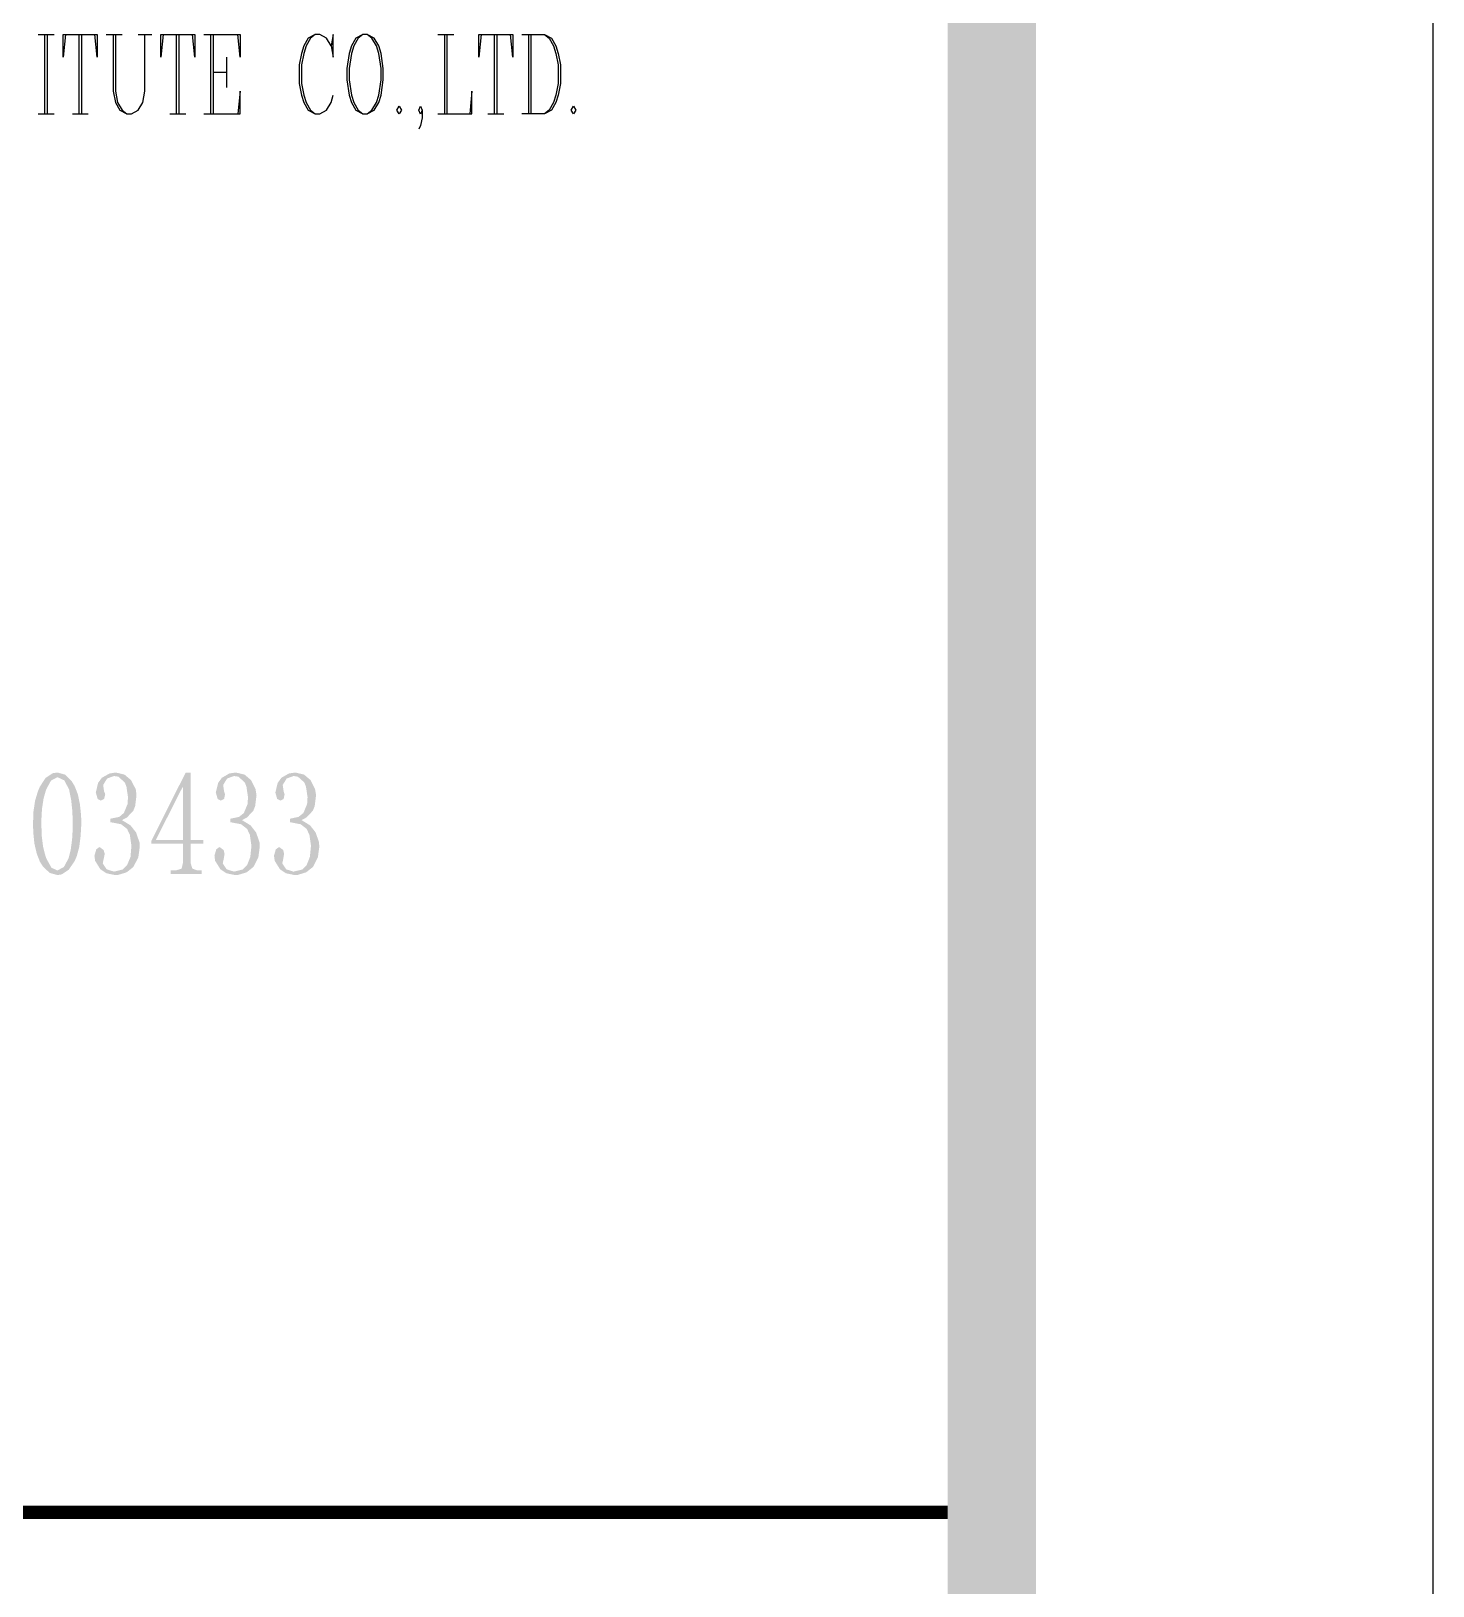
# Paper-space layout 'Layout1' of a CAD drawing. Header units: millimetres. Extents: x 0 to 841, y -74 to 594.
# Drawn here: x 809.22 to 841, y 491.33 to 526.59 of the extents above; entities that cross this region are included whole.
import ezdxf

# ---------------------------------------------------------------- set-up
doc = ezdxf.new("R2010")
doc.units = ezdxf.units.MM
for name, color, linetype in [('TB_A1$0$上海中建-图名', 7, 'Continuous'), ('TB_A1$0$上海中建-图框', 24, 'Continuous'), ('TB_A1$0$上海中建-图框字体', 11, 'Continuous')]:
    doc.layers.add(name, color=color, linetype=linetype)

# ---------------------------------------------------------------- blocks, each defined once
blk = doc.blocks.new('TB_A1$0$上海中建A1图框F版')
at = {"layer": 'TB_A1$0$上海中建-图框字体'}
h = blk.add_hatch(color=256, dxfattribs=at)
h.paths.add_polyline_path([(80981.4, 50977.9), (80970.4, 50976.3), (80954.8, 50965.9), (80941.7, 50946.1), (80937.1, 50935.1), (80930.8, 50914.3), (80927.1, 50889.8), (80926.1, 50862.1), (80926.6, 50842.3), (80929.2, 50816.8), (80934.4, 50794.4), (80941.7, 50775.6), (80949, 50764.1), (80964.2, 50750.1), (80981.4, 50755.8), (80967.8, 50762), (80955.8, 50783.9), (80954.3, 50788.6), (80949, 50809), (80945.9, 50833.5), (80944.9, 50862.1), (80944.9, 50868.4), (80946.4, 50895.5), (80950.1, 50919.5), (80955.8, 50939.3), (80966.8, 50959.6), (80981.4, 50967.4), (80998.6, 50973.2)])
h.paths.add_polyline_path([(80998.6, 50973.2), (80981.4, 50967.4), (80997, 50960.1), (81007.9, 50939.3), (81008.5, 50936.2), (81012.6, 50915.3), (81015.2, 50890.3), (81016.3, 50862.1), (81016.3, 50854.8), (81014.7, 50826.7), (81011.6, 50803.2), (81006.9, 50783.9), (80996, 50763.6), (80981.4, 50755.8), (80964.2, 50750.1), (80981.4, 50745.4), (80991.3, 50746.9), (81006.9, 50757.4), (81020.5, 50777.2), (81025.2, 50788.1), (81030.9, 50809), (81034, 50834), (81035.6, 50862.1), (81035.1, 50879.9), (81032.4, 50905.9), (81027.8, 50928.3), (81020.5, 50947.1), (81013.2, 50959.1)])
h = blk.add_hatch(color=256, dxfattribs=at)
h.paths.add_polyline_path([(81113.8, 50977.9), (81099.7, 50975.8), (81082, 50965.9), (81073.6, 50954.4), (81068.4, 50932.5), (81072.6, 50917.9), (81079.9, 50914.3), (81087.2, 50917.9), (81089.8, 50928.9), (81087.2, 50935.1), (81085.1, 50949.7), (81094, 50964.3), (81109.6, 50970), (81133.6, 50973.2)])
h.paths.add_polyline_path([(81133.6, 50973.2), (81109.6, 50970), (81119.5, 50968.5), (81134.1, 50955.4), (81137.8, 50946.1), (81141.4, 50922.1), (81140.4, 50906.4), (81132, 50886.1), (81121.6, 50877.3), (81101.3, 50873.1), (81101.3, 50864.7), (81104.9, 50864.7), (81125.8, 50860.6), (81139.3, 50850.1), (81145.6, 50836.6), (81149.2, 50811.6), (81147.1, 50786.5), (81139.3, 50767.8), (81129.4, 50757.9), (81109.6, 50753.2), (81138.3, 50751.6), (81153.4, 50763.6), (81154.4, 50765.2), (81164.9, 50786), (81168, 50809), (81167.5, 50819.4), (81159.6, 50842.3), (81159.1, 50842.8), (81147.1, 50858), (81127.8, 50870), (81139.3, 50876.2), (81153.4, 50891.3), (81157.6, 50901.8), (81160.7, 50926.3), (81159.1, 50939.8), (81148.2, 50960.7)])
h.paths.add_polyline_path([(81076.8, 50809), (81069.5, 50803.8), (81065.3, 50789.2), (81066.9, 50777.7), (81078.8, 50758.4), (81092.4, 50749.5), (81111.7, 50745.4), (81119.5, 50745.9), (81138.3, 50751.6), (81109.6, 50753.2), (81092.9, 50758.4), (81084.1, 50772), (81086.1, 50781.3), (81088.7, 50793.3), (81086.1, 50802.2)])
h = blk.add_hatch(color=256, dxfattribs=at)
h.paths.add_polyline_path([(81283.2, 50977.9), (81266, 50944.5), (81266, 50825.1), (81204.5, 50825.1), (81283.2, 50825.1)], flags=17)
h.paths.add_polyline_path([(81283.2, 50977.9), (81272.2, 50977.9), (81194.6, 50823.6), (81194.6, 50816.8), (81266, 50816.8), (81266, 50773), (81262.9, 50760), (81249.8, 50755.8), (81238.4, 50755.8), (81238.4, 50748), (81308.7, 50748), (81308.7, 50755.8), (81298.8, 50755.8), (81287.4, 50760), (81283.2, 50773), (81283.2, 50816.8), (81311.9, 50816.8), (81311.9, 50825.1), (81283.2, 50825.1), (81204.5, 50825.1), (81264.9, 50944.5), (81266, 50944.5)])
h = blk.add_hatch(color=256, dxfattribs=at)
h.paths.add_polyline_path([(81385.9, 50977.9), (81371.3, 50975.8), (81354.1, 50965.9), (81345.8, 50954.4), (81340.5, 50932.5), (81344.7, 50917.9), (81352, 50914.3), (81359.3, 50917.9), (81361.4, 50928.9), (81359.3, 50935.1), (81357.2, 50949.7), (81366.1, 50964.3), (81381.7, 50970), (81405.7, 50973.2)])
h.paths.add_polyline_path([(81405.7, 50973.2), (81381.7, 50970), (81391.6, 50968.5), (81406.2, 50955.4), (81409.9, 50946.1), (81413.5, 50922.1), (81412.5, 50906.4), (81404.1, 50886.1), (81393.2, 50877.3), (81373.4, 50873.1), (81373.4, 50864.7), (81376.5, 50864.7), (81397.9, 50860.6), (81411.4, 50850.1), (81417.7, 50836.6), (81421.3, 50811.6), (81418.7, 50786.5), (81411.4, 50767.8), (81401.5, 50757.9), (81381.7, 50753.2), (81410.4, 50751.6), (81425.5, 50763.6), (81426.6, 50765.2), (81437, 50786), (81440.1, 50809), (81439.6, 50819.4), (81431.8, 50842.3), (81431.2, 50842.8), (81419.3, 50858), (81400, 50870), (81411.4, 50876.2), (81425.5, 50891.3), (81429.7, 50901.8), (81432.8, 50926.3), (81430.7, 50939.8), (81420.3, 50960.7)])
h.paths.add_polyline_path([(81348.9, 50809), (81341.6, 50803.8), (81337.4, 50789.2), (81339, 50777.7), (81351, 50758.4), (81364.5, 50749.5), (81383.8, 50745.4), (81391.6, 50745.9), (81410.4, 50751.6), (81381.7, 50753.2), (81365, 50758.4), (81356.2, 50772), (81358.3, 50781.3), (81360.3, 50793.3), (81358.3, 50802.2)])
h = blk.add_hatch(color=256, dxfattribs=at)
h.paths.add_polyline_path([(81520.9, 50977.9), (81506.3, 50975.8), (81489.1, 50965.9), (81480.8, 50954.4), (81475.5, 50932.5), (81479.7, 50917.9), (81487, 50914.3), (81494.3, 50917.9), (81496.4, 50928.9), (81494.3, 50935.1), (81492.2, 50949.7), (81501.1, 50964.3), (81516.7, 50970), (81540.7, 50973.2)])
h.paths.add_polyline_path([(81540.7, 50973.2), (81516.7, 50970), (81526.6, 50968.5), (81541.2, 50955.4), (81544.9, 50946.1), (81548.5, 50922.1), (81547.5, 50906.4), (81539.1, 50886.1), (81528.2, 50877.3), (81508.4, 50873.1), (81508.4, 50864.7), (81511.5, 50864.7), (81532.9, 50860.6), (81546.4, 50850.1), (81552.7, 50836.6), (81556.3, 50811.6), (81553.7, 50786.5), (81546.4, 50767.8), (81536.5, 50757.9), (81516.7, 50753.2), (81545.4, 50751.6), (81560.5, 50763.6), (81561.6, 50765.2), (81572, 50786), (81575.1, 50809), (81574.6, 50819.4), (81566.8, 50842.3), (81566.2, 50842.8), (81554.3, 50858), (81535, 50870), (81546.4, 50876.2), (81560.5, 50891.3), (81564.7, 50901.8), (81567.8, 50926.3), (81565.7, 50939.8), (81555.3, 50960.7)])
h.paths.add_polyline_path([(81483.9, 50809), (81476.6, 50803.8), (81472.4, 50789.2), (81474, 50777.7), (81486, 50758.4), (81499.5, 50749.5), (81518.8, 50745.4), (81526.6, 50745.9), (81545.4, 50751.6), (81516.7, 50753.2), (81500, 50758.4), (81491.2, 50772), (81493.3, 50781.3), (81495.3, 50793.3), (81493.3, 50802.2)])
at = {"layer": 'TB_A1$0$上海中建-图框'}
blk.add_line((84100, 59400), (84100, 0), dxfattribs=at)
at = {"layer": 'TB_A1$0$上海中建-图框', "const_width": 30}
blk.add_lwpolyline([(76060, 49300), (83000, 49300)], dxfattribs=at)
at = {"layer": 'TB_A1$0$上海中建-图框'}
blk.add_trace([(83000, 900), (83200, 900), (83000, 58300), (83200, 58500)], dxfattribs=at)
at = {"layer": 'TB_A1$0$上海中建-图框字体'}
for p, q in [((80937.8, 52651.6), (80973.8, 52651.6)), ((80953.2, 52471.7), (80953.2, 52651.6)), ((80958.4, 52651.6), (80958.4, 52471.7)), ((80999.8, 52651.6), (80994.7, 52600.3)), ((80994.7, 52600.3), (80994.7, 52651.6)), ((80994.7, 52651.6), (81071.6, 52651.6)), ((81030.6, 52471.7), (81030.6, 52651.6)), ((81035.7, 52651.6), (81035.7, 52471.7)), ((81071.6, 52600.3), (81066.5, 52651.6)), ((81071.6, 52651.6), (81071.6, 52600.3)), ((81092.2, 52651.6), (81128.1, 52651.6)), ((81107.6, 52651.6), (81107.6, 52523)), ((81112.7, 52651.6), (81112.7, 52523)), ((81164.4, 52651.6), (81195.2, 52651.6)), ((81179.8, 52523), (81179.8, 52651.6)), ((81220.9, 52651.6), (81215.7, 52600.3)), ((81215.7, 52600.3), (81215.7, 52651.6)), ((81215.7, 52651.6), (81293.1, 52651.6)), ((81251.7, 52471.7), (81251.7, 52651.6)), ((81256.8, 52651.6), (81256.8, 52471.7)), ((81293.1, 52600.3), (81288, 52651.6)), ((81293.1, 52651.6), (81293.1, 52600.3)), ((81313.6, 52651.6), (81395.7, 52651.6)), ((81329, 52471.7), (81329, 52651.6)), ((81334.2, 52651.6), (81334.2, 52471.7)), ((81395.7, 52600.3), (81390.6, 52651.6)), ((81395.7, 52651.6), (81395.7, 52600.3)), ((81550.1, 52643.3), (81539.8, 52626.2)), ((81555.2, 52643.3), (81545, 52626.2)), ((81565.9, 52651.6), (81550.1, 52643.3)), ((81565.9, 52651.6), (81555.2, 52643.3)), ((81576.1, 52651.6), (81565.9, 52651.6)), ((81591.5, 52643.3), (81576.1, 52651.6)), ((81601.8, 52626.2), (81591.5, 52643.3)), ((81606.9, 52651.6), (81601.8, 52626.2)), ((81606.9, 52600.3), (81606.9, 52651.6)), ((81658.3, 52643.3), (81648, 52626.2)), ((81663.4, 52643.3), (81653.1, 52626.2)), ((81673.7, 52651.6), (81658.3, 52643.3)), ((81673.7, 52651.6), (81663.4, 52643.3)), ((81683.9, 52651.6), (81673.7, 52651.6)), ((81699.7, 52643.3), (81683.9, 52651.6)), ((81694.2, 52643.3), (81683.9, 52651.6)), ((81704.8, 52626.2), (81694.2, 52643.3)), ((81709.9, 52626.2), (81699.7, 52643.3)), ((81844, 52651.6), (81880.3, 52651.6)), ((81859.4, 52471.7), (81859.4, 52651.6)), ((81864.5, 52651.6), (81864.5, 52471.7)), ((81941.9, 52651.6), (81936.7, 52600.3)), ((81936.7, 52600.3), (81936.7, 52651.6)), ((81936.7, 52651.6), (82013.7, 52651.6)), ((81972.7, 52471.7), (81972.7, 52651.6)), ((81977.8, 52651.6), (81977.8, 52471.7)), ((82013.7, 52600.3), (82008.6, 52651.6)), ((82013.7, 52651.6), (82013.7, 52600.3)), ((82034.6, 52651.6), (82085.9, 52651.6)), ((82050, 52471.7), (82050, 52651.6)), ((82055.1, 52651.6), (82055.1, 52471.7)), ((82085.9, 52651.6), (82101.3, 52643.3)), ((82085.9, 52651.6), (82096.2, 52643.3)), ((82096.2, 52643.3), (82106.5, 52626.2)), ((82101.3, 52643.3), (82111.6, 52626.2)), ((81534.7, 52608.6), (81529.6, 52583.1)), ((81539.8, 52626.2), (81534.7, 52608.6)), ((81539.8, 52608.6), (81534.7, 52583.1)), ((81545, 52626.2), (81539.8, 52608.6)), ((81601.8, 52626.2), (81606.9, 52600.3)), ((81642.9, 52608.6), (81637.7, 52574.3)), ((81648, 52626.2), (81642.9, 52608.6)), ((81648, 52608.6), (81642.9, 52574.3)), ((81653.1, 52626.2), (81648, 52608.6)), ((81709.9, 52608.6), (81704.8, 52626.2)), ((81715.1, 52608.6), (81709.9, 52626.2)), ((81715.1, 52574.3), (81709.9, 52608.6)), ((81720.2, 52574.3), (81715.1, 52608.6)), ((82106.5, 52626.2), (82111.6, 52608.6)), ((82111.6, 52626.2), (82116.7, 52608.6)), ((82111.6, 52608.6), (82116.7, 52583.1)), ((82116.7, 52608.6), (82121.9, 52583.1)), ((81365, 52600.3), (81365, 52531.3)), ((81529.6, 52583.1), (81529.6, 52540.1)), ((81534.7, 52583.1), (81534.7, 52540.1)), ((81637.7, 52574.3), (81637.7, 52548.9)), ((81642.9, 52574.3), (81642.9, 52548.9)), ((81715.1, 52548.9), (81715.1, 52574.3)), ((81720.2, 52548.9), (81720.2, 52574.3)), ((82116.7, 52583.1), (82116.7, 52540.1)), ((82121.9, 52583.1), (82121.9, 52540.1)), ((81334.2, 52566), (81365, 52566)), ((81529.6, 52540.1), (81534.7, 52514.2)), ((81534.7, 52540.1), (81539.8, 52514.2)), ((81637.7, 52548.9), (81642.9, 52514.2)), ((81642.9, 52548.9), (81648, 52514.2)), ((81709.9, 52514.2), (81715.1, 52548.9)), ((81715.1, 52514.2), (81720.2, 52548.9)), ((82116.7, 52540.1), (82111.6, 52514.2)), ((82121.9, 52540.1), (82116.7, 52514.2)), ((81107.6, 52523), (81112.7, 52497.1)), ((81112.7, 52523), (81117.8, 52497.1)), ((81174.7, 52497.1), (81179.8, 52523)), ((81395.7, 52523), (81390.6, 52471.7)), ((81395.7, 52471.7), (81395.7, 52523)), ((81534.7, 52514.2), (81539.8, 52497.1)), ((81539.8, 52514.2), (81545, 52497.1)), ((81601.8, 52497.1), (81606.9, 52514.2)), ((81642.9, 52514.2), (81648, 52497.1)), ((81648, 52514.2), (81653.1, 52497.1)), ((81704.8, 52497.1), (81709.9, 52514.2)), ((81709.9, 52497.1), (81715.1, 52514.2)), ((81921.3, 52523), (81916.2, 52471.7)), ((81921.3, 52471.7), (81921.3, 52523)), ((82111.6, 52514.2), (82106.5, 52497.1)), ((82116.7, 52514.2), (82111.6, 52497.1)), ((80937.8, 52471.7), (80973.8, 52471.7)), ((81015.2, 52471.7), (81051.1, 52471.7)), ((81112.7, 52497.1), (81123, 52480)), ((81117.8, 52497.1), (81128.1, 52480)), ((81123, 52480), (81138.7, 52471.7)), ((81128.1, 52480), (81138.7, 52471.7)), ((81138.7, 52471.7), (81149, 52471.7)), ((81149, 52471.7), (81164.4, 52480)), ((81164.4, 52480), (81174.7, 52497.1)), ((81236.3, 52471.7), (81272.2, 52471.7)), ((81313.6, 52471.7), (81395.7, 52471.7)), ((81539.8, 52497.1), (81550.1, 52480)), ((81545, 52497.1), (81555.2, 52480)), ((81550.1, 52480), (81565.9, 52471.7)), ((81555.2, 52480), (81565.9, 52471.7)), ((81565.9, 52471.7), (81576.1, 52471.7)), ((81576.1, 52471.7), (81591.5, 52480)), ((81591.5, 52480), (81601.8, 52497.1)), ((81648, 52497.1), (81658.3, 52480)), ((81653.1, 52497.1), (81663.4, 52480)), ((81658.3, 52480), (81673.7, 52471.7)), ((81663.4, 52480), (81673.7, 52471.7)), ((81673.7, 52471.7), (81683.9, 52471.7)), ((81683.9, 52471.7), (81699.7, 52480)), ((81683.9, 52471.7), (81694.2, 52480)), ((81694.2, 52480), (81704.8, 52497.1)), ((81699.7, 52480), (81709.9, 52497.1)), ((81751, 52480), (81756.1, 52488.8)), ((81756.1, 52471.7), (81751, 52480)), ((81756.1, 52488.8), (81761.3, 52480)), ((81761.3, 52480), (81756.1, 52471.7)), ((81761.3, 52480), (81761.3, 52480)), ((81800.9, 52480), (81804.8, 52488.8)), ((81804.8, 52471.2), (81800.9, 52480)), ((81804.8, 52488.8), (81808.7, 52480)), ((81808.7, 52480), (81804.8, 52471.2)), ((81808.7, 52480), (81808.7, 52462.7)), ((81844, 52471.7), (81921.3, 52471.7)), ((81957.3, 52471.7), (81993.2, 52471.7)), ((82085.9, 52471.7), (82034.6, 52471.7)), ((82101.3, 52480), (82085.9, 52471.7)), ((82096.2, 52480), (82085.9, 52471.7)), ((82106.5, 52497.1), (82096.2, 52480)), ((82111.6, 52497.1), (82101.3, 52480)), ((82146.4, 52480), (82151.5, 52488.8)), ((82151.5, 52471.7), (82146.4, 52480)), ((82151.5, 52488.8), (82156.6, 52480)), ((82156.6, 52480), (82151.5, 52471.7)), ((82156.6, 52480), (82156.6, 52480)), ((81804.8, 52445.1), (81800.9, 52436.6)), ((81808.7, 52462.7), (81804.8, 52445.1))]:
    blk.add_line(p, q, dxfattribs=at)
blk = doc.blocks.new('TB_A1', base_point=(71770.76, 112758.286))
at = {"layer": 'TB_A1$0$上海中建-图名', "xscale": 0.01, "yscale": 0.01, "zscale": 0.01}
blk.add_blockref('TB_A1$0$上海中建A1图框F版', (0, 0), dxfattribs=at)

psp = doc.layouts.get("Layout1")

# ---------------------------------------------------------------- block references
psp.add_blockref('TB_A1', (71770.76, 112758.286))

doc.saveas('drawing.dxf')
